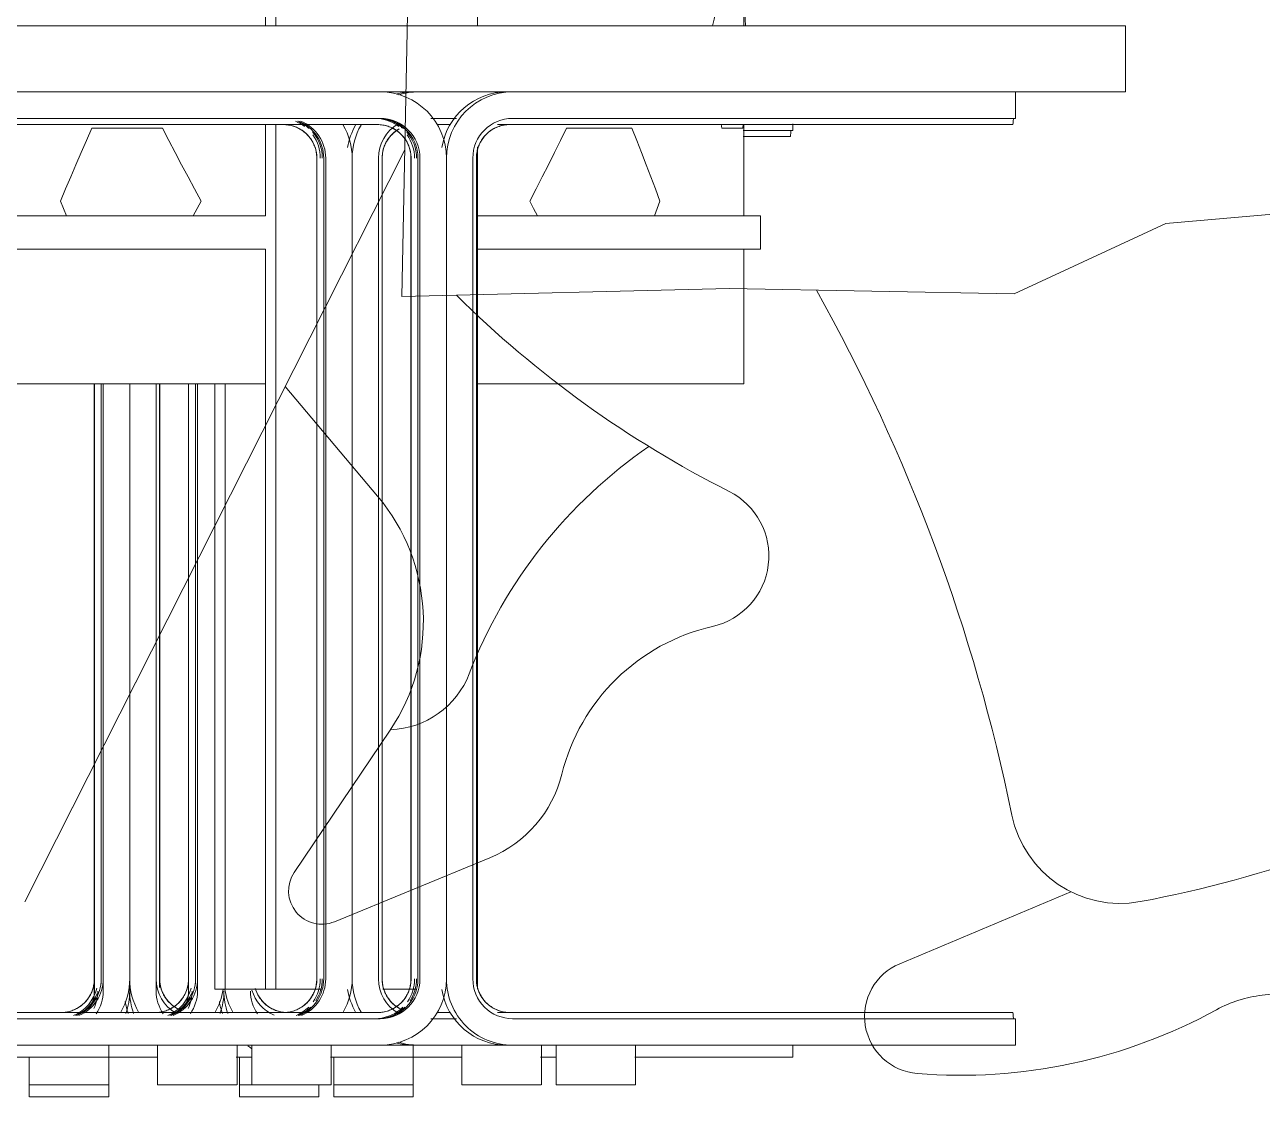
# Model space of a CAD drawing. Header units: centimetres. Extents: x 1976 to 8269, y 9888 to 14030.
# Drawn here: x 3218.67 to 3265.37, y 10945.28 to 10986.04 of the extents above; entities that cross this region are included whole.
import ezdxf

# ---------------------------------------------------------------- set-up
doc = ezdxf.new("R2010")
doc.units = ezdxf.units.CM
doc.header["$LTSCALE"] = 200
doc.linetypes.add('Overhead', pattern=[0.396875, 0.238125, -0.15875])
for name, color, linetype, lineweight in [('A-DETL-THIN', 151, 'Continuous', 9), ('A-FLOR-OVHD', 1, 'Overhead', 9), ('I-FURN', 30, 'Continuous', 9), ('TEFRIS', 7, 'Continuous', 9), ('yan çift_dwg', 8, 'Continuous', 9)]:
    doc.layers.add(name, color=color, linetype=linetype, lineweight=lineweight)

# ---------------------------------------------------------------- blocks, each defined once
blk = doc.blocks.new('FP_23-B')
at = {"layer": 'I-FURN'}
for p, q in [((3216.147, 10993.132), (3216.105, 10993.433)), ((3217.253, 10993.132), (3217.331, 10993.433)), ((3244.982, 10993.132), (3244.92, 10993.433)), ((3245.765, 10993.132), (3245.789, 10993.433)), ((3245.801, 10986.007), (3245.801, 10993.433)), ((3216.147, 10993.132), (3217.253, 10993.132)), ((3220.998, 10992.674), (3221.203, 10993.132)), ((3221.203, 10993.132), (3223.87, 10993.132)), ((3224.108, 10992.674), (3223.87, 10993.132)), ((3238.887, 10992.674), (3239.111, 10993.132)), ((3239.111, 10993.132), (3241.579, 10993.132)), ((3241.764, 10992.674), (3241.579, 10993.132)), ((3244.982, 10993.132), (3245.765, 10993.132)), ((3220.797, 10992.216), (3220.998, 10992.674)), ((3224.349, 10992.216), (3224.108, 10992.674)), ((3238.661, 10992.216), (3238.887, 10992.674)), ((3241.946, 10992.216), (3241.764, 10992.674)), ((3220.599, 10991.757), (3220.797, 10992.216)), ((3224.591, 10991.757), (3224.349, 10992.216)), ((3238.432, 10991.757), (3238.661, 10992.216)), ((3242.124, 10991.757), (3241.946, 10992.216)), ((3220.403, 10991.299), (3220.599, 10991.757)), ((3224.835, 10991.299), (3224.591, 10991.757)), ((3238.2, 10991.299), (3238.432, 10991.757)), ((3242.299, 10991.299), (3242.124, 10991.757)), ((3220.212, 10990.841), (3220.403, 10991.299)), ((3225.081, 10990.841), (3224.835, 10991.299)), ((3237.967, 10990.841), (3238.2, 10991.299)), ((3242.47, 10990.841), (3242.299, 10991.299)), ((3220.023, 10990.383), (3220.212, 10990.841)), ((3225.328, 10990.383), (3225.081, 10990.841)), ((3237.731, 10990.383), (3237.967, 10990.841)), ((3242.638, 10990.383), (3242.47, 10990.841)), ((3220.212, 10989.924), (3220.023, 10990.383)), ((3225.081, 10989.924), (3225.328, 10990.383)), ((3237.967, 10989.924), (3237.731, 10990.383)), ((3242.47, 10989.924), (3242.638, 10990.383)), ((3220.403, 10989.466), (3220.212, 10989.924)), ((3224.835, 10989.466), (3225.081, 10989.924)), ((3238.2, 10989.466), (3237.967, 10989.924)), ((3242.299, 10989.466), (3242.47, 10989.924)), ((3220.599, 10989.008), (3220.403, 10989.466)), ((3224.591, 10989.008), (3224.835, 10989.466)), ((3238.432, 10989.008), (3238.2, 10989.466)), ((3242.124, 10989.008), (3242.299, 10989.466)), ((3220.797, 10988.55), (3220.599, 10989.008)), ((3224.349, 10988.55), (3224.591, 10989.008)), ((3238.661, 10988.55), (3238.432, 10989.008)), ((3241.946, 10988.55), (3242.124, 10989.008)), ((3220.998, 10988.091), (3220.797, 10988.55)), ((3224.108, 10988.091), (3224.349, 10988.55)), ((3238.887, 10988.091), (3238.661, 10988.55)), ((3241.764, 10988.091), (3241.946, 10988.55)), ((3221.203, 10987.633), (3220.998, 10988.091)), ((3223.87, 10987.633), (3224.108, 10988.091)), ((3239.111, 10987.633), (3238.887, 10988.091)), ((3241.579, 10987.633), (3241.764, 10988.091)), ((3216.084, 10987.175), (3216.147, 10987.633)), ((3216.147, 10987.633), (3217.253, 10987.633)), ((3217.373, 10987.175), (3217.253, 10987.633)), ((3221.203, 10987.633), (3223.87, 10987.633)), ((3239.111, 10987.633), (3241.579, 10987.633)), ((3244.887, 10987.175), (3244.982, 10987.633)), ((3244.982, 10987.633), (3245.765, 10987.633)), ((3245.801, 10987.175), (3245.765, 10987.633)), ((3216.025, 10986.716), (3216.084, 10987.175)), ((3217.498, 10986.716), (3217.373, 10987.175)), ((3244.788, 10986.716), (3244.887, 10987.175)), ((3245.832, 10986.716), (3245.801, 10987.175)), ((3215.971, 10986.258), (3216.025, 10986.716)), ((3217.626, 10986.258), (3217.498, 10986.716)), ((3244.685, 10986.258), (3244.788, 10986.716)), ((3245.858, 10986.258), (3245.832, 10986.716)), ((3215.944, 10986.007), (3215.971, 10986.258)), ((3217.699, 10986.007), (3217.626, 10986.258)), ((3244.626, 10986.007), (3244.685, 10986.258)), ((3245.869, 10986.007), (3245.858, 10986.258)), ((3216.147, 10982.134), (3216.126, 10982.284)), ((3217.253, 10982.134), (3217.292, 10982.284)), ((3244.982, 10982.134), (3244.951, 10982.284)), ((3245.765, 10982.134), (3245.777, 10982.284)), ((3245.801, 10978.833), (3245.801, 10982.284)), ((3216.147, 10982.134), (3217.253, 10982.134)), ((3220.998, 10981.675), (3221.203, 10982.134)), ((3221.203, 10982.134), (3223.87, 10982.134)), ((3224.108, 10981.675), (3223.87, 10982.134)), ((3238.887, 10981.675), (3239.111, 10982.134)), ((3239.111, 10982.134), (3241.579, 10982.134)), ((3241.764, 10981.675), (3241.579, 10982.134)), ((3244.982, 10982.134), (3245.765, 10982.134)), ((3220.797, 10981.217), (3220.998, 10981.675)), ((3224.349, 10981.217), (3224.108, 10981.675)), ((3238.661, 10981.217), (3238.887, 10981.675)), ((3241.946, 10981.217), (3241.764, 10981.675)), ((3220.599, 10980.759), (3220.797, 10981.217)), ((3224.591, 10980.759), (3224.349, 10981.217)), ((3238.432, 10980.759), (3238.661, 10981.217)), ((3242.124, 10980.759), (3241.946, 10981.217)), ((3220.403, 10980.301), (3220.599, 10980.759)), ((3224.835, 10980.301), (3224.591, 10980.759)), ((3238.2, 10980.301), (3238.432, 10980.759)), ((3242.299, 10980.301), (3242.124, 10980.759)), ((3220.212, 10979.842), (3220.403, 10980.301)), ((3225.081, 10979.842), (3224.835, 10980.301)), ((3237.967, 10979.842), (3238.2, 10980.301)), ((3242.47, 10979.842), (3242.299, 10980.301)), ((3220.023, 10979.384), (3220.212, 10979.842)), ((3225.328, 10979.384), (3225.081, 10979.842)), ((3237.731, 10979.384), (3237.967, 10979.842)), ((3242.638, 10979.384), (3242.47, 10979.842)), ((3220.136, 10979.108), (3220.023, 10979.384)), ((3220.25, 10978.833), (3220.136, 10979.108)), ((3225.031, 10978.833), (3225.179, 10979.108)), ((3225.179, 10979.108), (3225.328, 10979.384)), ((3237.873, 10979.108), (3237.731, 10979.384)), ((3238.014, 10978.833), (3237.873, 10979.108)), ((3242.436, 10978.833), (3242.538, 10979.108)), ((3242.538, 10979.108), (3242.638, 10979.384))]:
    blk.add_line(p, q, dxfattribs=at)
blk = doc.blocks.new('FP_24-B')
at = {"layer": 'I-FURN'}
for p, q in [((3215.801, 10993.433), (3215.801, 10986.007)), ((3215.801, 10982.284), (3215.801, 10978.833))]:
    blk.add_line(p, q, dxfattribs=at)
blk = doc.blocks.new('metro çöp kutusu - metro çöp kutusu-V22-B')
at = {"layer": 'I-FURN'}
for p, q in [((3215.801, 10999.783), (3215.801, 10994.703)), ((3215.821, 10999.783), (3215.801, 10999.783)), ((3215.821, 10999.783), (3245.782, 10999.783)), ((3245.801, 10994.703), (3245.801, 10999.783)), ((3215.166, 10994.703), (3215.166, 10993.433)), ((3215.187, 10994.703), (3215.166, 10994.703)), ((3215.187, 10994.703), (3246.416, 10994.703)), ((3246.436, 10993.433), (3246.436, 10994.703)), ((3215.166, 10993.433), (3215.187, 10993.433)), ((3215.187, 10993.433), (3227.726, 10993.433)), ((3227.758, 10993.433), (3227.758, 10986.007)), ((3228.145, 10993.433), (3227.758, 10993.433)), ((3228.145, 10986.007), (3228.145, 10993.433)), ((3235.756, 10993.433), (3228.145, 10993.433)), ((3235.756, 10993.433), (3235.756, 10986.007)), ((3235.807, 10993.433), (3246.416, 10993.433)), ((3227.758, 10982.285), (3227.758, 10978.833)), ((3228.145, 10949.623), (3228.145, 10982.284)), ((3235.756, 10981.431), (3235.756, 10949.623)), ((3215.166, 10978.833), (3215.166, 10977.563)), ((3227.753, 10978.833), (3215.232, 10978.833)), ((3246.436, 10978.833), (3235.762, 10978.833)), ((3246.436, 10977.563), (3246.436, 10978.833)), ((3227.753, 10977.563), (3215.232, 10977.563)), ((3215.801, 10977.563), (3215.801, 10972.483)), ((3227.758, 10977.563), (3227.758, 10949.623)), ((3246.436, 10977.563), (3235.762, 10977.563)), ((3245.801, 10972.483), (3245.801, 10977.563)), ((3227.751, 10972.483), (3215.865, 10972.483)), ((3225.847, 10972.483), (3225.847, 10949.623)), ((3226.234, 10972.483), (3226.234, 10949.623)), ((3245.801, 10972.483), (3235.756, 10972.483)), ((3226.234, 10949.623), (3225.847, 10949.623)), ((3227.758, 10949.623), (3226.234, 10949.623)), ((3228.145, 10949.623), (3227.758, 10949.623)), ((3229.868, 10949.623), (3228.145, 10949.623)), ((3233.424, 10949.623), (3232.183, 10949.623))]:
    blk.add_line(p, q, dxfattribs=at)
for name in ['FP_24-B', 'FP_23-B']:
    blk.add_blockref(name, (0, 0), dxfattribs=at)
blk = doc.blocks.new('metro bank - 8_ Bench-V25-B')
at = {"layer": 'I-FURN'}
for p, q in [((3210.274, 10986.007), (3260.21, 10986.007)), ((3260.21, 10986.007), (3260.21, 10983.507)), ((3260.21, 10983.507), (3210.274, 10983.507)), ((3237.078, 10983.507), (3236.875, 10983.507)), ((3256.054, 10983.507), (3256.054, 10982.507)), ((3213.006, 10982.273), (3231.982, 10982.273)), ((3231.983, 10982.274), (3213.008, 10982.274)), ((3213.009, 10982.273), (3231.985, 10982.273)), ((3232.085, 10982.507), (3213.109, 10982.507)), ((3233.997, 10982.507), (3234.963, 10982.507)), ((3234.23, 10982.274), (3234.73, 10982.274)), ((3234.231, 10982.273), (3234.729, 10982.273)), ((3234.231, 10982.273), (3234.729, 10982.273)), ((3236.514, 10982.273), (3236.977, 10982.273)), ((3236.514, 10982.273), (3236.977, 10982.273)), ((3236.516, 10982.274), (3236.977, 10982.274)), ((3236.975, 10982.273), (3255.951, 10982.273)), ((3236.977, 10982.274), (3255.952, 10982.274)), ((3236.978, 10982.273), (3255.954, 10982.273)), ((3237.078, 10982.507), (3256.054, 10982.507)), ((3232.869, 10982.146), (3232.914, 10982.168)), ((3232.872, 10982.146), (3232.918, 10982.168)), ((3229.689, 10981.007), (3229.689, 10950.007)), ((3229.692, 10981.007), (3229.692, 10950.007)), ((3229.692, 10950.007), (3229.692, 10981.007)), ((3229.95, 10950.007), (3229.95, 10981.007)), ((3230.027, 10981.007), (3230.027, 10950.007)), ((3231.025, 10981.007), (3231.025, 10950.007)), ((3231.025, 10950.007), (3231.025, 10981.007)), ((3232.024, 10950.007), (3232.024, 10981.007)), ((3232.155, 10950.007), (3232.155, 10981.007)), ((3232.158, 10950.007), (3232.158, 10981.007)), ((3233.245, 10981.007), (3233.245, 10950.007)), ((3233.248, 10981.007), (3233.248, 10950.007)), ((3233.248, 10950.007), (3233.248, 10981.007)), ((3233.507, 10950.007), (3233.507, 10981.007)), ((3233.583, 10981.007), (3233.583, 10950.007)), ((3234.582, 10981.007), (3234.582, 10950.007)), ((3234.582, 10950.007), (3234.582, 10981.007)), ((3235.58, 10950.007), (3235.58, 10981.007)), ((3235.712, 10950.007), (3235.712, 10981.007)), ((3235.715, 10950.007), (3235.715, 10981.007)), ((3231.982, 10948.741), (3213.006, 10948.741)), ((3213.008, 10948.74), (3231.983, 10948.74)), ((3231.985, 10948.741), (3213.009, 10948.741)), ((3234.737, 10948.74), (3234.23, 10948.74)), ((3234.736, 10948.741), (3234.231, 10948.741)), ((3234.736, 10948.741), (3234.231, 10948.741)), ((3236.977, 10948.741), (3236.514, 10948.741)), ((3236.977, 10948.741), (3236.514, 10948.741)), ((3236.977, 10948.74), (3236.516, 10948.74)), ((3255.951, 10948.741), (3236.975, 10948.741)), ((3255.952, 10948.74), (3236.977, 10948.74)), ((3255.954, 10948.741), (3236.978, 10948.741)), ((3232.085, 10948.507), (3213.109, 10948.507)), ((3234.963, 10948.507), (3233.997, 10948.507)), ((3256.054, 10948.507), (3237.078, 10948.507)), ((3256.054, 10947.507), (3256.054, 10948.507)), ((3213.109, 10947.507), (3232.085, 10947.507)), ((3223.681, 10947.507), (3223.681, 10946.007)), ((3226.681, 10946.007), (3226.681, 10947.507)), ((3227.237, 10947.507), (3227.237, 10946.007)), ((3230.237, 10946.007), (3230.237, 10947.507)), ((3233.319, 10947.507), (3233.522, 10947.507)), ((3233.522, 10947.507), (3237.078, 10947.507)), ((3235.166, 10947.507), (3235.166, 10946.007)), ((3236.875, 10947.507), (3237.078, 10947.507)), ((3237.078, 10947.507), (3256.054, 10947.507)), ((3238.166, 10946.007), (3238.166, 10947.507)), ((3238.723, 10947.507), (3238.723, 10946.007)), ((3241.723, 10946.007), (3241.723, 10947.507)), ((3225.257, 10946.007), (3223.683, 10946.007)), ((3226.679, 10946.007), (3225.257, 10946.007)), ((3228.814, 10946.007), (3227.239, 10946.007)), ((3230.235, 10946.007), (3228.814, 10946.007)), ((3236.742, 10946.007), (3235.168, 10946.007)), ((3238.164, 10946.007), (3236.742, 10946.007)), ((3240.299, 10946.007), (3238.724, 10946.007)), ((3241.721, 10946.007), (3240.299, 10946.007))]:
    blk.add_line(p, q, dxfattribs=at)
at = {"layer": 'I-FURN', "flags": 128}
for points in [[(3228.425, 10982.273), (3228.476, 10982.272), (3228.526, 10982.269), (3228.577, 10982.264), (3228.627, 10982.257), (3228.676, 10982.248), (3228.726, 10982.237), (3228.774, 10982.224), (3228.823, 10982.209), (3228.87, 10982.192), (3228.917, 10982.173), (3228.963, 10982.152), (3229.009, 10982.13), (3229.053, 10982.106), (3229.096, 10982.08), (3229.139, 10982.052), (3229.18, 10982.023), (3229.22, 10981.991), (3229.258, 10981.959), (3229.296, 10981.925), (3229.332, 10981.889), (3229.366, 10981.852), (3229.399, 10981.814), (3229.431, 10981.774), (3229.46, 10981.733), (3229.489, 10981.691), (3229.515, 10981.648), (3229.54, 10981.604), (3229.563, 10981.559), (3229.584, 10981.513), (3229.603, 10981.466), (3229.62, 10981.418), (3229.636, 10981.37), (3229.649, 10981.321), (3229.661, 10981.272), (3229.671, 10981.222), (3229.678, 10981.172), (3229.684, 10981.122), (3229.687, 10981.071), (3229.689, 10981.02), (3229.689, 10981.007)], [(3228.428, 10982.273), (3228.479, 10982.272), (3228.529, 10982.269), (3228.58, 10982.264), (3228.63, 10982.257), (3228.679, 10982.248), (3228.729, 10982.237), (3228.777, 10982.224), (3228.826, 10982.209), (3228.873, 10982.192), (3228.92, 10982.173), (3228.966, 10982.152), (3229.012, 10982.13), (3229.056, 10982.106), (3229.099, 10982.08), (3229.142, 10982.052), (3229.183, 10982.023), (3229.223, 10981.991), (3229.261, 10981.959), (3229.299, 10981.925), (3229.335, 10981.889), (3229.369, 10981.852), (3229.402, 10981.814), (3229.434, 10981.774), (3229.463, 10981.733), (3229.492, 10981.691), (3229.518, 10981.648), (3229.543, 10981.604), (3229.566, 10981.559), (3229.587, 10981.513), (3229.606, 10981.466), (3229.623, 10981.418), (3229.639, 10981.37), (3229.652, 10981.321), (3229.664, 10981.272), (3229.674, 10981.222), (3229.681, 10981.172), (3229.687, 10981.122), (3229.69, 10981.071), (3229.692, 10981.02), (3229.692, 10981.007)], [(3231.982, 10982.273), (3232.032, 10982.272), (3232.083, 10982.269), (3232.133, 10982.264), (3232.183, 10982.257), (3232.233, 10982.248), (3232.282, 10982.237), (3232.331, 10982.224), (3232.379, 10982.209), (3232.427, 10982.192), (3232.474, 10982.173), (3232.52, 10982.152), (3232.565, 10982.13), (3232.609, 10982.106), (3232.653, 10982.08), (3232.695, 10982.052), (3232.736, 10982.023), (3232.776, 10981.991), (3232.815, 10981.959), (3232.852, 10981.925), (3232.888, 10981.889), (3232.922, 10981.852), (3232.955, 10981.814), (3232.987, 10981.774), (3233.017, 10981.733), (3233.045, 10981.691), (3233.071, 10981.648), (3233.096, 10981.604), (3233.119, 10981.559), (3233.14, 10981.513), (3233.159, 10981.466), (3233.177, 10981.418), (3233.192, 10981.37), (3233.206, 10981.321), (3233.217, 10981.272), (3233.227, 10981.222), (3233.235, 10981.172), (3233.24, 10981.122), (3233.244, 10981.071), (3233.245, 10981.02), (3233.245, 10981.007)], [(3231.985, 10982.273), (3232.035, 10982.272), (3232.086, 10982.269), (3232.136, 10982.264), (3232.186, 10982.257), (3232.236, 10982.248), (3232.285, 10982.237), (3232.334, 10982.224), (3232.382, 10982.209), (3232.43, 10982.192), (3232.477, 10982.173), (3232.523, 10982.152), (3232.568, 10982.13), (3232.612, 10982.106), (3232.656, 10982.08), (3232.698, 10982.052), (3232.739, 10982.023), (3232.779, 10981.991), (3232.818, 10981.959), (3232.855, 10981.925), (3232.891, 10981.889), (3232.925, 10981.852), (3232.958, 10981.814), (3232.99, 10981.774), (3233.02, 10981.733), (3233.048, 10981.691), (3233.074, 10981.648), (3233.099, 10981.604), (3233.122, 10981.559), (3233.143, 10981.513), (3233.162, 10981.466), (3233.18, 10981.418), (3233.195, 10981.37), (3233.209, 10981.321), (3233.22, 10981.272), (3233.23, 10981.222), (3233.238, 10981.172), (3233.243, 10981.122), (3233.247, 10981.071), (3233.248, 10981.02), (3233.248, 10981.007)], [(3235.712, 10981.007), (3235.713, 10981.057), (3235.716, 10981.108), (3235.721, 10981.158), (3235.728, 10981.209), (3235.737, 10981.258), (3235.748, 10981.308), (3235.761, 10981.357), (3235.776, 10981.405), (3235.793, 10981.453), (3235.811, 10981.5), (3235.832, 10981.546), (3235.854, 10981.592), (3235.879, 10981.636), (3235.905, 10981.68), (3235.932, 10981.722), (3235.962, 10981.763), (3235.993, 10981.803), (3236.025, 10981.842), (3236.059, 10981.879), (3236.095, 10981.915), (3236.132, 10981.95), (3236.17, 10981.983), (3236.21, 10982.014), (3236.251, 10982.044), (3236.293, 10982.072), (3236.336, 10982.099), (3236.38, 10982.124), (3236.425, 10982.146), (3236.471, 10982.168), (3236.518, 10982.187), (3236.565, 10982.204), (3236.613, 10982.22), (3236.662, 10982.233), (3236.711, 10982.245), (3236.761, 10982.254), (3236.81, 10982.262), (3236.861, 10982.268), (3236.911, 10982.271), (3236.962, 10982.273), (3236.975, 10982.273)], [(3235.715, 10981.007), (3235.716, 10981.057), (3235.719, 10981.108), (3235.724, 10981.158), (3235.731, 10981.209), (3235.74, 10981.258), (3235.751, 10981.308), (3235.764, 10981.357), (3235.779, 10981.405), (3235.796, 10981.453), (3235.814, 10981.5), (3235.835, 10981.546), (3235.858, 10981.592), (3235.882, 10981.636), (3235.908, 10981.68), (3235.935, 10981.722), (3235.965, 10981.763), (3235.996, 10981.803), (3236.028, 10981.842), (3236.063, 10981.879), (3236.098, 10981.915), (3236.135, 10981.95), (3236.173, 10981.983), (3236.213, 10982.014), (3236.254, 10982.044), (3236.296, 10982.072), (3236.339, 10982.099), (3236.383, 10982.124), (3236.428, 10982.146), (3236.474, 10982.168), (3236.521, 10982.187), (3236.568, 10982.204), (3236.616, 10982.22), (3236.665, 10982.233), (3236.714, 10982.245), (3236.764, 10982.254), (3236.814, 10982.262), (3236.864, 10982.268), (3236.914, 10982.271), (3236.965, 10982.273), (3236.978, 10982.273)], [(3232.155, 10981.007), (3232.156, 10981.057), (3232.159, 10981.108), (3232.164, 10981.158), (3232.171, 10981.209), (3232.18, 10981.258), (3232.191, 10981.308), (3232.204, 10981.357), (3232.219, 10981.405), (3232.236, 10981.453), (3232.255, 10981.5), (3232.276, 10981.546), (3232.298, 10981.592), (3232.322, 10981.636), (3232.348, 10981.68), (3232.376, 10981.722), (3232.405, 10981.763), (3232.437, 10981.803), (3232.469, 10981.842), (3232.503, 10981.879), (3232.539, 10981.915), (3232.576, 10981.95), (3232.614, 10981.983), (3232.654, 10982.014), (3232.694, 10982.044), (3232.736, 10982.072)], [(3232.158, 10981.007), (3232.159, 10981.057), (3232.162, 10981.108), (3232.167, 10981.158), (3232.174, 10981.209), (3232.183, 10981.258), (3232.194, 10981.308), (3232.208, 10981.357), (3232.222, 10981.405), (3232.239, 10981.453), (3232.258, 10981.5), (3232.279, 10981.546), (3232.301, 10981.592), (3232.325, 10981.636), (3232.351, 10981.68), (3232.379, 10981.722), (3232.409, 10981.763), (3232.44, 10981.803), (3232.472, 10981.842), (3232.506, 10981.879), (3232.542, 10981.915), (3232.579, 10981.95), (3232.617, 10981.983), (3232.657, 10982.014), (3232.697, 10982.044), (3232.739, 10982.072)], [(3229.689, 10950.007), (3229.688, 10949.956), (3229.685, 10949.906), (3229.68, 10949.855), (3229.673, 10949.805), (3229.664, 10949.755), (3229.653, 10949.706), (3229.64, 10949.657), (3229.625, 10949.608), (3229.608, 10949.561), (3229.589, 10949.513), (3229.569, 10949.467), (3229.546, 10949.422), (3229.522, 10949.377), (3229.496, 10949.334), (3229.468, 10949.292), (3229.439, 10949.25), (3229.408, 10949.21), (3229.375, 10949.172), (3229.341, 10949.134), (3229.305, 10949.098), (3229.269, 10949.064), (3229.23, 10949.031), (3229.191, 10948.999), (3229.15, 10948.969), (3229.108, 10948.941), (3229.065, 10948.915), (3229.021, 10948.89), (3228.976, 10948.867), (3228.93, 10948.846), (3228.883, 10948.827), (3228.836, 10948.809), (3228.787, 10948.794), (3228.739, 10948.78), (3228.69, 10948.769), (3228.64, 10948.759), (3228.59, 10948.751), (3228.54, 10948.746), (3228.489, 10948.742), (3228.439, 10948.741), (3228.425, 10948.741)], [(3229.692, 10950.007), (3229.691, 10949.956), (3229.688, 10949.906), (3229.683, 10949.855), (3229.676, 10949.805), (3229.667, 10949.755), (3229.656, 10949.706), (3229.643, 10949.657), (3229.628, 10949.608), (3229.611, 10949.561), (3229.592, 10949.513), (3229.572, 10949.467), (3229.549, 10949.422), (3229.525, 10949.377), (3229.499, 10949.334), (3229.471, 10949.292), (3229.442, 10949.25), (3229.411, 10949.21), (3229.378, 10949.172), (3229.344, 10949.134), (3229.309, 10949.098), (3229.272, 10949.064), (3229.233, 10949.031), (3229.194, 10948.999), (3229.153, 10948.969), (3229.111, 10948.941), (3229.068, 10948.915), (3229.024, 10948.89), (3228.979, 10948.867), (3228.933, 10948.846), (3228.886, 10948.827), (3228.839, 10948.809), (3228.79, 10948.794), (3228.742, 10948.78), (3228.693, 10948.769), (3228.643, 10948.759), (3228.593, 10948.751), (3228.543, 10948.746), (3228.493, 10948.742), (3228.442, 10948.741), (3228.428, 10948.741)], [(3233.245, 10950.007), (3233.244, 10949.956), (3233.241, 10949.906), (3233.236, 10949.855), (3233.229, 10949.805), (3233.22, 10949.755), (3233.209, 10949.706), (3233.196, 10949.657), (3233.181, 10949.608), (3233.164, 10949.561), (3233.145, 10949.513), (3233.125, 10949.467), (3233.102, 10949.422), (3233.078, 10949.377), (3233.052, 10949.334), (3233.024, 10949.292), (3232.995, 10949.25), (3232.964, 10949.21), (3232.931, 10949.172), (3232.897, 10949.134), (3232.862, 10949.098), (3232.825, 10949.064), (3232.787, 10949.031), (3232.747, 10948.999), (3232.706, 10948.969), (3232.664, 10948.941), (3232.621, 10948.915), (3232.577, 10948.89), (3232.532, 10948.867), (3232.486, 10948.846), (3232.439, 10948.827), (3232.392, 10948.809), (3232.344, 10948.794), (3232.295, 10948.78), (3232.246, 10948.769), (3232.196, 10948.759), (3232.146, 10948.751), (3232.096, 10948.746), (3232.046, 10948.742), (3231.995, 10948.741), (3231.982, 10948.741)], [(3233.248, 10950.007), (3233.247, 10949.956), (3233.244, 10949.906), (3233.239, 10949.855), (3233.232, 10949.805), (3233.223, 10949.755), (3233.212, 10949.706), (3233.199, 10949.657), (3233.184, 10949.608), (3233.167, 10949.561), (3233.149, 10949.513), (3233.128, 10949.467), (3233.105, 10949.422), (3233.081, 10949.377), (3233.055, 10949.334), (3233.027, 10949.292), (3232.998, 10949.25), (3232.967, 10949.21), (3232.935, 10949.172), (3232.9, 10949.134), (3232.865, 10949.098), (3232.828, 10949.064), (3232.79, 10949.031), (3232.75, 10948.999), (3232.709, 10948.969), (3232.667, 10948.941), (3232.624, 10948.915), (3232.58, 10948.89), (3232.535, 10948.867), (3232.489, 10948.846), (3232.442, 10948.827), (3232.395, 10948.809), (3232.347, 10948.794), (3232.298, 10948.78), (3232.249, 10948.769), (3232.199, 10948.759), (3232.149, 10948.751), (3232.099, 10948.746), (3232.049, 10948.742), (3231.998, 10948.741), (3231.985, 10948.741)], [(3232.881, 10948.861), (3232.836, 10948.884), (3232.791, 10948.908), (3232.748, 10948.934), (3232.706, 10948.962), (3232.665, 10948.991), (3232.625, 10949.022), (3232.586, 10949.055), (3232.549, 10949.089), (3232.513, 10949.124), (3232.478, 10949.161), (3232.445, 10949.2), (3232.414, 10949.239), (3232.384, 10949.28), (3232.356, 10949.322), (3232.329, 10949.366), (3232.305, 10949.41), (3232.282, 10949.455), (3232.26, 10949.501), (3232.241, 10949.548), (3232.224, 10949.595), (3232.208, 10949.644), (3232.195, 10949.692), (3232.183, 10949.742), (3232.174, 10949.791), (3232.166, 10949.842), (3232.16, 10949.892), (3232.157, 10949.942), (3232.155, 10949.993), (3232.155, 10950.007)], [(3232.884, 10948.861), (3232.839, 10948.884), (3232.794, 10948.908), (3232.751, 10948.934), (3232.709, 10948.962), (3232.668, 10948.991), (3232.628, 10949.022), (3232.589, 10949.055), (3232.552, 10949.089), (3232.516, 10949.124), (3232.481, 10949.161), (3232.448, 10949.2), (3232.417, 10949.239), (3232.387, 10949.28), (3232.359, 10949.322), (3232.332, 10949.366), (3232.308, 10949.41), (3232.285, 10949.455), (3232.263, 10949.501), (3232.244, 10949.548), (3232.227, 10949.595), (3232.211, 10949.644), (3232.198, 10949.692), (3232.186, 10949.742), (3232.177, 10949.791), (3232.169, 10949.842), (3232.163, 10949.892), (3232.16, 10949.942), (3232.158, 10949.993), (3232.158, 10950.007)], [(3236.975, 10948.741), (3236.925, 10948.742), (3236.874, 10948.745), (3236.824, 10948.75), (3236.774, 10948.757), (3236.724, 10948.766), (3236.675, 10948.777), (3236.626, 10948.79), (3236.578, 10948.805), (3236.53, 10948.822), (3236.483, 10948.841), (3236.437, 10948.861), (3236.392, 10948.884), (3236.348, 10948.908), (3236.304, 10948.934), (3236.262, 10948.962), (3236.221, 10948.991), (3236.181, 10949.022), (3236.142, 10949.055), (3236.105, 10949.089), (3236.069, 10949.124), (3236.034, 10949.161), (3236.001, 10949.2), (3235.97, 10949.239), (3235.94, 10949.28), (3235.912, 10949.322), (3235.886, 10949.366), (3235.861, 10949.41), (3235.838, 10949.455), (3235.817, 10949.501), (3235.797, 10949.548), (3235.78, 10949.595), (3235.765, 10949.644), (3235.751, 10949.692), (3235.74, 10949.742), (3235.73, 10949.791), (3235.722, 10949.842), (3235.717, 10949.892), (3235.713, 10949.942), (3235.712, 10949.993), (3235.712, 10950.007)], [(3236.978, 10948.741), (3236.928, 10948.742), (3236.877, 10948.745), (3236.827, 10948.75), (3236.777, 10948.757), (3236.727, 10948.766), (3236.678, 10948.777), (3236.629, 10948.79), (3236.581, 10948.805), (3236.533, 10948.822), (3236.486, 10948.841), (3236.44, 10948.861), (3236.395, 10948.884), (3236.351, 10948.908), (3236.307, 10948.934), (3236.265, 10948.962), (3236.224, 10948.991), (3236.184, 10949.022), (3236.145, 10949.055), (3236.108, 10949.089), (3236.072, 10949.124), (3236.038, 10949.161), (3236.005, 10949.2), (3235.973, 10949.239), (3235.943, 10949.28), (3235.915, 10949.322), (3235.889, 10949.366), (3235.864, 10949.41), (3235.841, 10949.455), (3235.82, 10949.501), (3235.801, 10949.548), (3235.783, 10949.595), (3235.768, 10949.644), (3235.754, 10949.692), (3235.743, 10949.742), (3235.733, 10949.791), (3235.725, 10949.842), (3235.72, 10949.892), (3235.716, 10949.942), (3235.715, 10949.993), (3235.715, 10950.007)]]:
    blk.add_lwpolyline(points, dxfattribs=at)
at = {"layer": 'I-FURN'}
for centre, major_axis, ratio, start_param, end_param in [((3232.085, 10981.007), (0, 2.5), 0.998709, 4.712389, 6.283185), ((3233.319, 10981.007), (0, 2.5), 0.998709, 0, 0.258782), ((3233.522, 10981.007), (0, 2.5), 0.998709, 0, 0.301399), ((3236.875, 10981.007), (0, 2.5), 0.998709, 0, 1.411747), ((3237.078, 10981.007), (0, 2.5), 0.998709, 0, 1.570796), ((3228.427, 10981.007), (0, 1.267), 0.998709, 4.712389, 6.283185), ((3228.325, 10981.007), (0, 1.5), 0.998709, 5.637291, 5.89765), ((3228.401, 10981.007), (0, 1.5), 0.998709, 5.553589, 5.89733), ((3228.452, 10981.007), (0, 1.5), 0.998709, 4.712389, 5.897117), ((3228.528, 10981.007), (0, 1.5), 0.998709, 4.712389, 5.896797), ((3228.528, 10981.007), (0, 2.5), 0.998709, 4.712389, 5.235988), ((3233.319, 10981.007), (0, 2.5), 0.998709, 1.047198, 1.411747), ((3233.522, 10981.007), (0, 2.5), 0.998709, 1.047198, 1.570796), ((3231.983, 10981.007), (0, 1.267), 0.998709, 4.712389, 6.283185), ((3232.009, 10981.007), (0, 1.5), 0.998709, 4.712389, 6.283185), ((3231.958, 10981.007), (0, 1.5), 0.998709, 5.553589, 6.24627), ((3231.882, 10981.007), (0, 1.5), 0.998709, 5.637291, 6.190896), ((3233.522, 10981.007), (0, 1.5), 0.998709, 0.532804, 1.570796), ((3232.085, 10981.007), (0, 1.5), 0.998709, 4.712389, 6.283185), ((3237.078, 10981.007), (0, 1.5), 0.998709, 0, 1.570796), ((3236.977, 10981.007), (0, 1.267), 0.998709, 0, 1.570796), ((3255.954, 10982.862), (0, 0.589), 0.050805, 3.090716, 4.065134), ((3228.401, 10981.007), (0, 1.5), 0.998709, 4.712389, 5.432338), ((3228.325, 10981.007), (0, 1.5), 0.998709, 4.712389, 5.334163), ((3233.42, 10981.007), (0, 1.267), 0.998709, 0.51295, 1.570796), ((3231.958, 10981.007), (0, 1.5), 0.998709, 4.712389, 5.432338), ((3231.882, 10981.007), (0, 1.5), 0.998709, 4.712389, 5.334163), ((3228.427, 10950.007), (0, 1.267), 0.998709, 3.141593, 4.712389), ((3228.452, 10950.007), (0, 1.5), 0.998709, 3.540258, 4.712389), ((3228.528, 10950.007), (0, 1.5), 0.998709, 3.540258, 4.712389), ((3228.325, 10950.007), (0, 1.5), 0.998709, 4.104445, 4.712389), ((3228.401, 10950.007), (0, 1.5), 0.998709, 4.13068, 4.712389), ((3228.528, 10950.007), (0, 2.5), 0.998709, 4.18879, 4.712389), ((3233.522, 10950.007), (0, 2.5), 0.998709, 1.570796, 2.094395), ((3231.983, 10950.007), (0, 1.267), 0.998709, 3.141593, 4.712389), ((3232.009, 10950.007), (0, 1.5), 0.998709, 3.141593, 4.712389), ((3233.522, 10950.007), (0, 1.5), 0.998709, 1.570796, 2.608789), ((3232.085, 10950.007), (0, 1.5), 0.998709, 3.141593, 4.712389), ((3232.085, 10950.007), (0, 2.5), 0.998709, 3.141593, 4.712389), ((3233.42, 10950.007), (0, 1.267), 0.998709, 1.570796, 2.62417), ((3231.882, 10950.007), (0, 1.5), 0.998709, 4.104445, 4.712389), ((3231.958, 10950.007), (0, 1.5), 0.998709, 4.13068, 4.712389), ((3237.078, 10950.007), (0, 2.5), 0.998709, 1.570796, 3.141593), ((3237.078, 10950.007), (0, 1.5), 0.998709, 1.570796, 3.141593), ((3236.977, 10950.007), (0, 1.267), 0.998709, 1.570796, 3.141593), ((3233.319, 10950.007), (0, 2.5), 0.998709, 1.729845, 2.094395), ((3236.875, 10950.007), (0, 2.5), 0.998709, 1.729845, 3.141593), ((3228.325, 10950.007), (0, 1.5), 0.998709, 3.540258, 3.926991), ((3228.401, 10950.007), (0, 1.5), 0.998709, 3.540258, 3.926991), ((3231.958, 10950.007), (0, 1.5), 0.998709, 3.178508, 3.926991), ((3231.882, 10950.007), (0, 1.5), 0.998709, 3.233882, 3.926991), ((3233.42, 10950.007), (0, 1.267), 0.998709, 2.659915, 2.802088), ((3255.954, 10948.151), (0, 0.589), 0.050805, 5.359644, 6.334062), ((3233.319, 10950.007), (0, 2.5), 0.998709, 2.88281, 3.141593), ((3233.522, 10950.007), (0, 2.5), 0.998709, 2.840193, 3.141593)]:
    blk.add_ellipse(centre, major_axis=major_axis, ratio=ratio, start_param=start_param, end_param=end_param, dxfattribs=at)
blk = doc.blocks.new('metro bank - 8_ Bench-V26-B')
at = {"layer": 'I-FURN'}
for p, q in [((3196.799, 10986.007), (3201.879, 10986.007)), ((3196.799, 10986.007), (3196.799, 10983.507)), ((3201.879, 10986.007), (3205.194, 10986.007)), ((3201.879, 10986.007), (3201.879, 10983.507)), ((3201.879, 10983.507), (3196.799, 10983.507)), ((3205.194, 10983.507), (3201.879, 10983.507)), ((3200.955, 10983.051), (3200.955, 10982.507)), ((3201.158, 10982.507), (3201.158, 10983.051)), ((3204.511, 10983.051), (3204.511, 10982.507)), ((3204.714, 10982.507), (3204.714, 10983.051)), ((3200.955, 10982.507), (3201.031, 10982.507)), ((3201.082, 10982.507), (3201.158, 10982.507)), ((3201.158, 10982.507), (3204.511, 10982.507)), ((3204.511, 10982.507), (3204.587, 10982.507)), ((3204.638, 10982.507), (3204.714, 10982.507)), ((3204.714, 10982.507), (3209.35, 10982.507)), ((3221.294, 10972.483), (3221.294, 10950.007)), ((3221.297, 10972.483), (3221.297, 10950.007)), ((3221.297, 10972.483), (3221.297, 10950.007)), ((3221.555, 10972.483), (3221.555, 10950.007)), ((3221.632, 10972.483), (3221.632, 10950.007)), ((3222.63, 10972.483), (3222.63, 10950.007)), ((3222.63, 10950.007), (3222.63, 10972.483)), ((3223.629, 10950.007), (3223.629, 10972.483)), ((3223.76, 10950.007), (3223.76, 10972.483)), ((3223.763, 10950.007), (3223.763, 10972.483)), ((3224.85, 10972.483), (3224.85, 10950.007)), ((3224.853, 10972.483), (3224.853, 10950.007)), ((3224.853, 10972.483), (3224.853, 10950.007)), ((3225.112, 10972.483), (3225.112, 10950.007)), ((3225.188, 10972.483), (3225.188, 10950.007)), ((3204.613, 10948.741), (3201.055, 10948.741)), ((3204.613, 10948.74), (3201.056, 10948.74)), ((3204.613, 10948.741), (3201.058, 10948.741)), ((3209.451, 10948.741), (3204.611, 10948.741)), ((3209.451, 10948.74), (3204.613, 10948.74)), ((3209.451, 10948.741), (3204.614, 10948.741)), ((3201.031, 10948.507), (3200.955, 10948.507)), ((3200.955, 10947.507), (3200.955, 10948.507)), ((3201.158, 10948.507), (3201.082, 10948.507)), ((3201.158, 10948.507), (3201.158, 10947.507)), ((3204.511, 10948.507), (3201.158, 10948.507)), ((3204.587, 10948.507), (3204.511, 10948.507)), ((3204.511, 10947.507), (3204.511, 10948.507)), ((3204.714, 10948.507), (3204.638, 10948.507)), ((3204.714, 10948.507), (3204.714, 10947.507)), ((3209.35, 10948.507), (3204.714, 10948.507)), ((3200.955, 10947.507), (3201.158, 10947.507)), ((3201.158, 10947.507), (3204.511, 10947.507)), ((3204.511, 10947.507), (3204.714, 10947.507)), ((3204.714, 10947.507), (3209.35, 10947.507)), ((3221.842, 10946.007), (3221.842, 10947.507)), ((3232.085, 10947.507), (3233.522, 10947.507)), ((3233.328, 10946.007), (3233.328, 10947.507)), ((3215.286, 10947.051), (3215.286, 10946.007)), ((3218.286, 10946.007), (3218.286, 10947.051)), ((3218.842, 10947.051), (3218.842, 10946.007)), ((3226.771, 10947.051), (3226.771, 10946.007)), ((3230.328, 10947.051), (3230.328, 10946.007)), ((3216.862, 10946.007), (3215.288, 10946.007)), ((3218.284, 10946.007), (3216.862, 10946.007)), ((3220.419, 10946.007), (3218.844, 10946.007)), ((3221.84, 10946.007), (3220.419, 10946.007)), ((3227.236, 10946.007), (3226.773, 10946.007)), ((3231.904, 10946.007), (3230.33, 10946.007)), ((3233.326, 10946.007), (3231.904, 10946.007))]:
    blk.add_line(p, q, dxfattribs=at)
at = {"layer": 'I-FURN', "flags": 128}
for points in [[(3221.294, 10950.007), (3221.293, 10949.956), (3221.29, 10949.906), (3221.285, 10949.855), (3221.278, 10949.805), (3221.269, 10949.755), (3221.258, 10949.706), (3221.245, 10949.657), (3221.23, 10949.608), (3221.213, 10949.561), (3221.194, 10949.513), (3221.174, 10949.467), (3221.151, 10949.422), (3221.127, 10949.377), (3221.101, 10949.334), (3221.073, 10949.292), (3221.044, 10949.25), (3221.013, 10949.21), (3220.98, 10949.172), (3220.946, 10949.134), (3220.911, 10949.098), (3220.874, 10949.064), (3220.835, 10949.031), (3220.796, 10948.999), (3220.755, 10948.969), (3220.713, 10948.941), (3220.67, 10948.915), (3220.626, 10948.89), (3220.581, 10948.867), (3220.535, 10948.846), (3220.488, 10948.827), (3220.441, 10948.809), (3220.392, 10948.794), (3220.344, 10948.78), (3220.295, 10948.769), (3220.245, 10948.759), (3220.195, 10948.751), (3220.145, 10948.746), (3220.094, 10948.742), (3220.044, 10948.741), (3220.03, 10948.741)], [(3221.297, 10950.007), (3221.296, 10949.956), (3221.293, 10949.906), (3221.288, 10949.855), (3221.281, 10949.805), (3221.272, 10949.755), (3221.261, 10949.706), (3221.248, 10949.657), (3221.233, 10949.608), (3221.216, 10949.561), (3221.197, 10949.513), (3221.177, 10949.467), (3221.154, 10949.422), (3221.13, 10949.377), (3221.104, 10949.334), (3221.076, 10949.292), (3221.047, 10949.25), (3221.016, 10949.21), (3220.983, 10949.172), (3220.949, 10949.134), (3220.914, 10949.098), (3220.877, 10949.064), (3220.838, 10949.031), (3220.799, 10948.999), (3220.758, 10948.969), (3220.716, 10948.941), (3220.673, 10948.915), (3220.629, 10948.89), (3220.584, 10948.867), (3220.538, 10948.846), (3220.491, 10948.827), (3220.444, 10948.809), (3220.396, 10948.794), (3220.347, 10948.78), (3220.298, 10948.769), (3220.248, 10948.759), (3220.198, 10948.751), (3220.148, 10948.746), (3220.098, 10948.742), (3220.047, 10948.741), (3220.033, 10948.741)], [(3224.85, 10950.007), (3224.849, 10949.956), (3224.846, 10949.906), (3224.841, 10949.855), (3224.834, 10949.805), (3224.825, 10949.755), (3224.814, 10949.706), (3224.801, 10949.657), (3224.786, 10949.608), (3224.769, 10949.561), (3224.751, 10949.513), (3224.73, 10949.467), (3224.707, 10949.422), (3224.683, 10949.377), (3224.657, 10949.334), (3224.629, 10949.292), (3224.6, 10949.25), (3224.569, 10949.21), (3224.536, 10949.172), (3224.502, 10949.134), (3224.467, 10949.098), (3224.43, 10949.064), (3224.392, 10949.031), (3224.352, 10948.999), (3224.311, 10948.969), (3224.269, 10948.941), (3224.226, 10948.915), (3224.182, 10948.89), (3224.137, 10948.867), (3224.091, 10948.846), (3224.044, 10948.827), (3223.997, 10948.809), (3223.949, 10948.794), (3223.9, 10948.78), (3223.851, 10948.769), (3223.801, 10948.759), (3223.751, 10948.751), (3223.701, 10948.746), (3223.651, 10948.742), (3223.6, 10948.741), (3223.587, 10948.741)], [(3224.853, 10950.007), (3224.852, 10949.956), (3224.849, 10949.906), (3224.844, 10949.855), (3224.837, 10949.805), (3224.828, 10949.755), (3224.817, 10949.706), (3224.804, 10949.657), (3224.789, 10949.608), (3224.772, 10949.561), (3224.754, 10949.513), (3224.733, 10949.467), (3224.71, 10949.422), (3224.686, 10949.377), (3224.66, 10949.334), (3224.633, 10949.292), (3224.603, 10949.25), (3224.572, 10949.21), (3224.54, 10949.172), (3224.505, 10949.134), (3224.47, 10949.098), (3224.433, 10949.064), (3224.395, 10949.031), (3224.355, 10948.999), (3224.314, 10948.969), (3224.272, 10948.941), (3224.229, 10948.915), (3224.185, 10948.89), (3224.14, 10948.867), (3224.094, 10948.846), (3224.047, 10948.827), (3224, 10948.809), (3223.952, 10948.794), (3223.903, 10948.78), (3223.854, 10948.769), (3223.804, 10948.759), (3223.754, 10948.751), (3223.704, 10948.746), (3223.654, 10948.742), (3223.603, 10948.741), (3223.59, 10948.741)], [(3224.486, 10948.861), (3224.441, 10948.884), (3224.396, 10948.908), (3224.353, 10948.934), (3224.311, 10948.962), (3224.27, 10948.991), (3224.23, 10949.022), (3224.191, 10949.055), (3224.154, 10949.089), (3224.118, 10949.124), (3224.083, 10949.161), (3224.05, 10949.2), (3224.019, 10949.239), (3223.989, 10949.28), (3223.961, 10949.322), (3223.934, 10949.366), (3223.91, 10949.41), (3223.887, 10949.455), (3223.865, 10949.501), (3223.846, 10949.548), (3223.829, 10949.595), (3223.813, 10949.644), (3223.8, 10949.692), (3223.788, 10949.742), (3223.779, 10949.791), (3223.771, 10949.842), (3223.765, 10949.892), (3223.762, 10949.942), (3223.76, 10949.993), (3223.76, 10950.007)], [(3224.489, 10948.861), (3224.444, 10948.884), (3224.399, 10948.908), (3224.356, 10948.934), (3224.314, 10948.962), (3224.273, 10948.991), (3224.233, 10949.022), (3224.194, 10949.055), (3224.157, 10949.089), (3224.121, 10949.124), (3224.086, 10949.161), (3224.053, 10949.2), (3224.022, 10949.239), (3223.992, 10949.28), (3223.964, 10949.322), (3223.937, 10949.366), (3223.913, 10949.41), (3223.89, 10949.455), (3223.869, 10949.501), (3223.849, 10949.548), (3223.832, 10949.595), (3223.816, 10949.644), (3223.803, 10949.692), (3223.791, 10949.742), (3223.782, 10949.791), (3223.774, 10949.842), (3223.768, 10949.892), (3223.765, 10949.942), (3223.763, 10949.993), (3223.763, 10950.007)], [(3228.58, 10948.741), (3228.53, 10948.742), (3228.479, 10948.745), (3228.429, 10948.75), (3228.379, 10948.757), (3228.329, 10948.766), (3228.28, 10948.777), (3228.231, 10948.79), (3228.183, 10948.805), (3228.135, 10948.822), (3228.088, 10948.841), (3228.042, 10948.861), (3227.997, 10948.884), (3227.953, 10948.908), (3227.909, 10948.934), (3227.867, 10948.962), (3227.826, 10948.991), (3227.786, 10949.022), (3227.747, 10949.055), (3227.71, 10949.089), (3227.674, 10949.124), (3227.639, 10949.161), (3227.607, 10949.2), (3227.575, 10949.239), (3227.545, 10949.28), (3227.517, 10949.322), (3227.491, 10949.366), (3227.466, 10949.41), (3227.443, 10949.455), (3227.422, 10949.501), (3227.403, 10949.548), (3227.385, 10949.595), (3227.37, 10949.644)], [(3228.583, 10948.741), (3228.533, 10948.742), (3228.482, 10948.745), (3228.432, 10948.75), (3228.382, 10948.757), (3228.332, 10948.766), (3228.283, 10948.777), (3228.234, 10948.79), (3228.186, 10948.805), (3228.138, 10948.822), (3228.091, 10948.841), (3228.045, 10948.861), (3228, 10948.884), (3227.956, 10948.908), (3227.912, 10948.934), (3227.87, 10948.962), (3227.829, 10948.991), (3227.789, 10949.022), (3227.75, 10949.055), (3227.713, 10949.089), (3227.677, 10949.124), (3227.643, 10949.161), (3227.61, 10949.2), (3227.578, 10949.239), (3227.548, 10949.28), (3227.52, 10949.322), (3227.494, 10949.366), (3227.469, 10949.41), (3227.446, 10949.455), (3227.425, 10949.501), (3227.406, 10949.548), (3227.388, 10949.595), (3227.373, 10949.644)]]:
    blk.add_lwpolyline(points, dxfattribs=at)
at = {"layer": 'I-FURN'}
for centre, major_axis, ratio, start_param, end_param in [((3201.055, 10982.862), (0, 0.589), 0.050805, 2.218051, 2.948865), ((3201.058, 10982.862), (0, 0.589), 0.050805, 3.090716, 4.065134), ((3204.611, 10982.862), (0, 0.589), 0.050805, 2.218051, 2.948865), ((3204.614, 10982.862), (0, 0.589), 0.050805, 3.090716, 4.065134), ((3220.032, 10950.007), (0, 1.267), 0.998709, 3.141593, 4.712389), ((3220.057, 10950.007), (0, 1.5), 0.998709, 3.540258, 4.712389), ((3220.134, 10950.007), (0, 1.5), 0.998709, 3.540258, 4.712389), ((3220.134, 10950.007), (0, 2.5), 0.998709, 4.18879, 4.712389), ((3225.127, 10950.007), (0, 2.5), 0.998709, 1.570796, 2.094395), ((3223.588, 10950.007), (0, 1.267), 0.998709, 3.141593, 4.712389), ((3225.127, 10950.007), (0, 1.5), 0.998709, 1.570796, 2.608789), ((3225.025, 10950.007), (0, 1.267), 0.998709, 1.570796, 2.802088), ((3223.614, 10950.007), (0, 1.5), 0.998709, 3.540258, 4.712389), ((3223.69, 10950.007), (0, 1.5), 0.998709, 3.540258, 4.712389), ((3219.93, 10950.007), (0, 1.5), 0.998709, 3.540258, 4.477465), ((3223.487, 10950.007), (0, 1.5), 0.998709, 3.540258, 4.477465), ((3223.69, 10950.007), (0, 2.5), 0.998709, 4.18879, 4.551489), ((3228.683, 10950.007), (0, 2.5), 0.998709, 1.731696, 2.094395), ((3228.683, 10950.007), (0, 1.5), 0.998709, 1.85523, 2.724789), ((3228.582, 10950.007), (0, 1.267), 0.998709, 1.907577, 3.141593), ((3220.006, 10950.007), (0, 1.5), 0.998709, 3.540258, 4.338499), ((3223.563, 10950.007), (0, 1.5), 0.998709, 3.540258, 4.338499), ((3201.055, 10948.151), (0, 0.589), 0.050805, 0.192728, 0.923541), ((3201.058, 10948.151), (0, 0.589), 0.050805, 5.359644, 6.334062), ((3204.611, 10948.151), (0, 0.589), 0.050805, 0.192728, 0.923541), ((3204.614, 10948.151), (0, 0.589), 0.050805, 5.359644, 6.334062)]:
    blk.add_ellipse(centre, major_axis=major_axis, ratio=ratio, start_param=start_param, end_param=end_param, dxfattribs=at)
blk = doc.blocks.new('metro bank - 8_ Bench-V27-B')
at = {"layer": 'I-FURN'}
for p, q in [((3247.659, 10982.295), (3247.659, 10982.051)), ((3247.659, 10982.051), (3245.782, 10982.051)), ((3245.782, 10981.818), (3247.556, 10981.818)), ((3245.782, 10981.818), (3247.559, 10981.818)), ((3247.557, 10981.818), (3245.782, 10981.818)), ((3221.294, 10972.483), (3221.294, 10949.551)), ((3221.297, 10972.483), (3221.297, 10949.551)), ((3221.297, 10972.483), (3221.297, 10949.551)), ((3221.555, 10972.483), (3221.555, 10949.823)), ((3221.632, 10972.483), (3221.632, 10949.551)), ((3222.63, 10972.483), (3222.63, 10949.551)), ((3222.63, 10949.551), (3222.63, 10972.483)), ((3223.629, 10949.551), (3223.629, 10972.483)), ((3223.76, 10949.69), (3223.76, 10972.483)), ((3223.763, 10949.682), (3223.763, 10972.483)), ((3224.85, 10972.483), (3224.85, 10949.551)), ((3224.853, 10972.483), (3224.853, 10949.551)), ((3224.853, 10972.483), (3224.853, 10949.551)), ((3225.112, 10972.483), (3225.112, 10949.823)), ((3225.188, 10972.483), (3225.188, 10949.551)), ((3247.659, 10947.051), (3247.659, 10947.507)), ((3204.714, 10947.051), (3223.683, 10947.051)), ((3218.842, 10947.051), (3218.842, 10945.551)), ((3221.842, 10945.551), (3221.842, 10947.051)), ((3226.648, 10947.051), (3227.239, 10947.051)), ((3226.771, 10947.051), (3226.771, 10945.551)), ((3230.204, 10947.051), (3235.168, 10947.051)), ((3230.328, 10947.051), (3230.328, 10945.551)), ((3233.328, 10945.551), (3233.328, 10947.051)), ((3238.133, 10947.051), (3238.724, 10947.051)), ((3241.689, 10947.051), (3247.659, 10947.051)), ((3229.771, 10945.551), (3229.771, 10946.007)), ((3220.419, 10945.551), (3218.844, 10945.551)), ((3221.84, 10945.551), (3220.419, 10945.551)), ((3228.347, 10945.551), (3226.773, 10945.551)), ((3229.769, 10945.551), (3228.347, 10945.551)), ((3231.904, 10945.551), (3230.33, 10945.551)), ((3233.326, 10945.551), (3231.904, 10945.551))]:
    blk.add_line(p, q, dxfattribs=at)
at = {"layer": 'I-FURN', "flags": 128}
for points in [[(3221.294, 10949.551), (3221.293, 10949.501), (3221.29, 10949.45), (3221.285, 10949.4), (3221.278, 10949.35), (3221.269, 10949.3), (3221.258, 10949.25), (3221.245, 10949.201), (3221.23, 10949.153), (3221.213, 10949.105), (3221.194, 10949.058), (3221.174, 10949.012), (3221.151, 10948.967), (3221.127, 10948.922)], [(3221.297, 10949.551), (3221.296, 10949.501), (3221.293, 10949.45), (3221.288, 10949.4), (3221.281, 10949.35), (3221.272, 10949.3), (3221.261, 10949.25), (3221.248, 10949.201), (3221.233, 10949.153), (3221.216, 10949.105), (3221.197, 10949.058), (3221.177, 10949.012), (3221.154, 10948.967), (3221.13, 10948.922)], [(3224.85, 10949.551), (3224.849, 10949.501), (3224.846, 10949.45), (3224.841, 10949.4), (3224.834, 10949.35), (3224.825, 10949.3), (3224.814, 10949.25), (3224.801, 10949.201), (3224.786, 10949.153), (3224.769, 10949.105), (3224.751, 10949.058), (3224.73, 10949.012), (3224.707, 10948.967), (3224.683, 10948.922)], [(3224.853, 10949.551), (3224.852, 10949.501), (3224.849, 10949.45), (3224.844, 10949.4), (3224.837, 10949.35), (3224.828, 10949.3), (3224.817, 10949.25), (3224.804, 10949.201), (3224.789, 10949.153), (3224.772, 10949.105), (3224.754, 10949.058), (3224.733, 10949.012), (3224.71, 10948.967), (3224.686, 10948.922)]]:
    blk.add_lwpolyline(points, dxfattribs=at)
at = {"layer": 'I-FURN'}
for centre, major_axis, ratio, start_param, end_param in [((3247.559, 10982.407), (0, 0.589), 0.050805, 3.090716, 4.065134), ((3220.032, 10949.551), (0, 1.267), 0.998709, 4.117529, 4.712389), ((3219.93, 10949.551), (0, 1.5), 0.998709, 4.258646, 4.712389), ((3220.134, 10949.551), (0, 1.5), 0.998709, 4.103964, 4.712389), ((3220.134, 10949.551), (0, 2.5), 0.998709, 4.368212, 4.712389), ((3225.127, 10949.551), (0, 2.5), 0.998709, 1.570796, 1.914973), ((3225.127, 10949.551), (0, 1.5), 0.998709, 1.570796, 2.179221), ((3223.588, 10949.551), (0, 1.267), 0.998709, 4.117529, 4.712389), ((3223.487, 10949.551), (0, 1.5), 0.998709, 4.258646, 4.712389), ((3223.69, 10949.551), (0, 1.5), 0.998709, 4.103964, 4.712389), ((3223.69, 10949.551), (0, 2.5), 0.998709, 4.368212, 4.712389), ((3228.683, 10949.551), (0, 2.5), 0.998709, 1.570796, 1.914973), ((3228.683, 10949.551), (0, 1.5), 0.998709, 1.570796, 2.179221), ((3224.924, 10949.551), (0, 2.5), 0.998709, 1.729845, 1.914973), ((3228.48, 10949.551), (0, 2.5), 0.998709, 1.729845, 1.914973), ((3228.48, 10949.551), (0, 2.5), 0.998709, 2.549104, 2.617994)]:
    blk.add_ellipse(centre, major_axis=major_axis, ratio=ratio, start_param=start_param, end_param=end_param, dxfattribs=at)
blk = doc.blocks.new('yan çift_dwg_http___pointasearch_autodesk_com_GeneralSymbolsCatalog_idropxml_PEOPLE_11_MAN_AND_WOMAN_EV_xml_PEOPLE_11_MAN_AND_WOMAN_EV-1693828-B')
at = {"layer": 'TEFRIS'}
for p, q in [((3233.009, 10981.322), (3218.669, 10952.922)), ((3228.494, 10972.38), (3231.987, 10968.236)), ((3228.841, 10954.031), (3232.462, 10959.408)), ((3236.217, 10954.582), (3230.36, 10952.17)), ((3258.148, 10953.3), (3251.689, 10950.585)), ((3265.369, 10949.393), (3272.956, 10950.255))]:
    blk.add_line(p, q, dxfattribs=at)
at = {"layer": 'TEFRIS', "flags": 128}
blk.add_lwpolyline([(3272.265, 10979.458), (3261.733, 10978.538), (3256.006, 10975.88), (3245.269, 10976.084), (3232.896, 10975.778), (3233.407, 11000.821), (3232.896, 11005.216), (3245.882, 11011.451), (3253.041, 11008.283), (3261.835, 11013.294)], dxfattribs=at)
at = {"layer": 'TEFRIS'}
for centre, radius, start, end in [((3263.631, 11004.811), 40.77, 225.3058, 243.205), ((3188.499, 10942.394), 68.82, 11.5719, 29.2512), ((3252.703, 10954.865), 18.504, 124.5015, 158.8656), ((3226.375, 10963.507), 7.338, 326.0465, 40.1199), ((3244.021, 10965.982), 2.73, 282.8437, 63.205), ((3246.318, 10955.907), 7.604, 102.8437, 166.073), ((3232.356, 10962.73), 3.311, 271.9943, 338.8656), ((3253.166, 10994.42), 42.18, 280.3757, 300.132), ((3234.461, 10958.847), 4.612, 292.3817, 346.073), ((3260.011, 10957.036), 4.175, 191.5719, 280.3757), ((3229.882, 10953.33), 1.255, 146.0465, 292.3817), ((3252.527, 10948.591), 2.163, 112.7952, 265.3721), ((3265.897, 10944.747), 4.676, 96.481, 118.7431), ((3253.976, 10966.483), 20.114, 265.3721, 298.743)]:
    blk.add_arc(centre, radius, start, end, dxfattribs=at)
blk = doc.blocks.new('yan çift_dwg-1693827-B')
blk.add_blockref('yan çift_dwg_http___pointasearch_autodesk_com_GeneralSymbolsCatalog_idropxml_PEOPLE_11_MAN_AND_WOMAN_EV_xml_PEOPLE_11_MAN_AND_WOMAN_EV-1693828-B', (0, 0))

msp = doc.modelspace()

# ---------------------------------------------------------------- linework, layer by layer
at = {"layer": 'A-DETL-THIN'}
msp.add_circle((3015.531, 11036.087), 285, dxfattribs=at)
at = {"layer": 'A-FLOR-OVHD'}
msp.add_circle((3015.531, 11036.087), 315, dxfattribs=at)

# ---------------------------------------------------------------- block references
at = {"layer": 'I-FURN'}
for name in ['metro çöp kutusu - metro çöp kutusu-V22-B', 'metro bank - 8_ Bench-V26-B', 'metro bank - 8_ Bench-V25-B', 'metro bank - 8_ Bench-V27-B']:
    msp.add_blockref(name, (0, 0), dxfattribs=at)
at = {"layer": 'yan çift_dwg', "color": 7}
msp.add_blockref('yan çift_dwg-1693827-B', (0, 0), dxfattribs=at)

doc.saveas('drawing.dxf')
